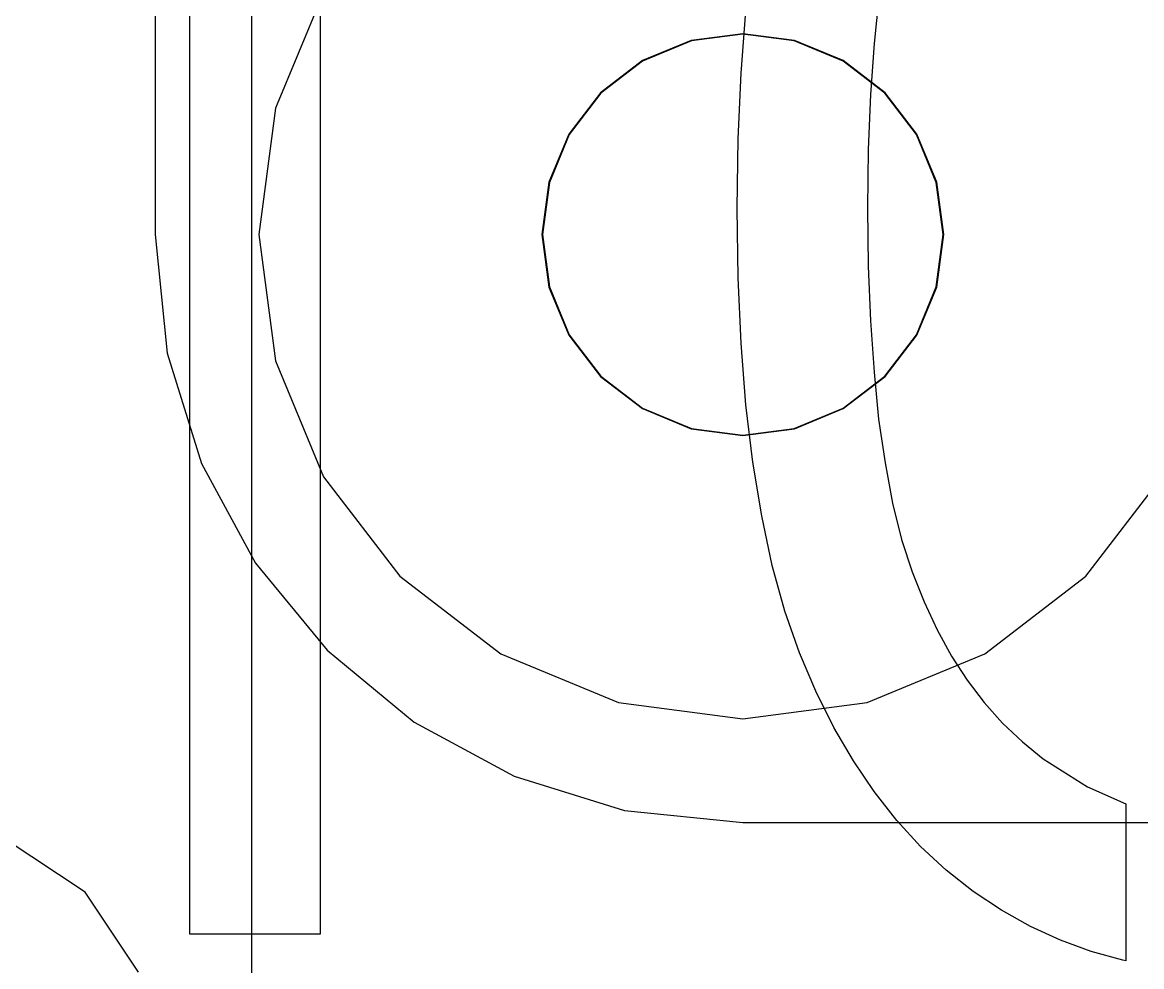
# Model space of a CAD drawing. Extents: x -257 to 298, y -311 to 343.
# Drawn here: x -7.94 to 4.39, y 16.63 to 27.03 of the extents above; entities that cross this region are included whole.
import ezdxf

# ---------------------------------------------------------------- set-up
doc = ezdxf.new("R2010")
doc.units = 0

msp = doc.modelspace()

# ---------------------------------------------------------------- linework, layer by layer
for p, q in [((-4.618819, 27.355865), (-5.148734, 26.08076)), ((-4.618819, 27.355865), (-5.148734, 26.08076)), ((-5.148734, 26.08076), (-5.33335, 24.6892)), ((-5.148734, 26.08076), (-5.33335, 24.6892)), ((-5.33335, 24.6892), (-5.148728, 23.29764)), ((-5.33335, 24.6892), (-5.148728, 23.29764)), ((-5.148728, 23.29764), (-4.618811, 22.022535)), ((-5.148728, 23.29764), (-4.618811, 22.022535)), ((-4.618811, 22.022535), (-3.779494, 20.926063)), ((-4.618811, 22.022535), (-3.779494, 20.926063)), ((3.779473, 20.926063), (4.618789, 22.022535)), ((3.779473, 20.926063), (4.618789, 22.022535)), ((-3.779494, 20.926063), (-2.666675, 20.070401)), ((-3.779494, 20.926063), (-2.666675, 20.070401)), ((2.666655, 20.070401), (3.779473, 20.926063)), ((2.666655, 20.070401), (3.779473, 20.926063)), ((-2.666675, 20.070401), (-1.369241, 19.534503)), ((-2.666675, 20.070401), (-1.369241, 19.534503)), ((1.369221, 19.534503), (2.666655, 20.070401)), ((1.369221, 19.534503), (2.666655, 20.070401)), ((-1.369241, 19.534503), (-0.00001, 19.35587)), ((-1.369241, 19.534503), (-0.00001, 19.35587)), ((-0.00001, 19.35587), (1.369221, 19.534503)), ((-0.00001, 19.35587), (1.369221, 19.534503)), ((-7.244258, 17.444952), (-8.125964, 18.03056)), ((-7.244258, 17.444952), (-8.125964, 18.03056)), ((-6.658655, 16.563243), (-7.244258, 17.444952)), ((-6.658655, 16.563243), (-7.244258, 17.444952))]:
    msp.add_line(p, q)
at = {"layer": 'Layer 1'}
for p, q in [((-5.41333, 65.3291), (-5.41333, -43.0441)), ((-5.41333, 65.3291), (-5.41333, -43.0441)), ((-5.41333, 65.3291), (-5.41333, -43.0441)), ((-5.41333, 65.3291), (-5.41333, -43.0441)), ((-5.41333, 65.3291), (-5.41333, -43.0441)), ((-6.47465, 51.7825), (-6.47465, 24.6892)), ((-6.47465, 51.7825), (-6.47465, 24.6892)), ((-6.47465, 51.7825), (-6.47465, 24.6892)), ((-6.47465, 51.7825), (-6.47465, 24.6892)), ((-4.65641, 32.9837), (-4.65641, 16.9817)), ((-4.65641, 32.9837), (-4.65641, 16.9817)), ((-4.65641, 32.9837), (-4.65641, 16.9817)), ((-4.65641, 32.9837), (-4.65641, 16.9817)), ((-4.65641, 32.9837), (-4.65641, 16.9817)), ((-6.0923, 16.9817), (-6.0923, 31.3411)), ((-6.0923, 16.9817), (-6.0923, 31.3411)), ((-6.0923, 16.9817), (-6.0923, 31.3411)), ((-6.0923, 16.9817), (-6.0923, 31.3411)), ((-6.0923, 16.9817), (-6.0923, 31.3411)), ((1.499357, 27.315921), (1.44487, 26.7935)), ((1.499357, 27.315921), (1.44487, 26.7935)), ((1.499357, 27.315921), (1.44487, 26.7935)), ((1.499357, 27.315921), (1.44487, 26.7935)), ((1.499357, 27.315921), (1.44487, 26.7935)), ((-0.019872, 26.469775), (0.034615, 27.15247)), ((-0.019872, 26.469775), (0.034615, 27.15247)), ((-0.019872, 26.469775), (0.034615, 27.15247)), ((-0.019872, 26.469775), (0.034615, 27.15247)), ((-0.019872, 26.469775), (0.034615, 27.15247)), ((0, 26.90253), (-0.56823, 26.828398)), ((0, 26.90253), (-0.56823, 26.828398)), ((0, 26.90253), (-0.56823, 26.828398)), ((0, 26.90253), (-0.56823, 26.828398)), ((0, 26.90253), (-0.56823, 26.828398)), ((0, 26.90253), (-0.56823, 26.828398)), ((0, 26.90253), (-0.56823, 26.828398)), ((0, 26.90253), (-0.56823, 26.828398)), ((0, 26.8972), (-0.566862, 26.823246)), ((0, 26.8972), (-0.566862, 26.823246)), ((0, 26.8972), (-0.566862, 26.823246)), ((0, 26.8972), (-0.566862, 26.823246)), ((0, 26.8972), (-0.566862, 26.823246)), ((0, 26.8972), (-0.566862, 26.823246)), ((0, 26.8972), (-0.566862, 26.823246)), ((0, 26.8972), (-0.566862, 26.823246)), ((0, 26.8972), (-0.566862, 26.823246)), ((0, 26.8972), (-0.566862, 26.823246)), ((0, 26.8972), (-0.566862, 26.823246)), ((0, 26.8972), (-0.566862, 26.823246)), ((0, 26.8972), (-0.566862, 26.823246)), ((0, 26.8972), (-0.566862, 26.823246)), ((0, 26.8972), (-0.566862, 26.823246)), ((0, 26.8972), (-0.566862, 26.823246)), ((0, 26.8972), (-0.566862, 26.823246)), ((0, 26.8972), (-0.566862, 26.823246)), ((0, 26.8972), (-0.566862, 26.823246)), ((0, 26.8972), (-0.566862, 26.823246)), ((0, 26.8972), (-0.566862, 26.823246)), ((0, 26.8972), (-0.566862, 26.823246)), ((0.56823, 26.828398), (0, 26.90253)), ((0.56823, 26.828398), (0, 26.90253)), ((0.56823, 26.828398), (0, 26.90253)), ((0.56823, 26.828398), (0, 26.90253)), ((0.56823, 26.828398), (0, 26.90253)), ((0.56823, 26.828398), (0, 26.90253)), ((0.56823, 26.828398), (0, 26.90253)), ((0.56823, 26.828398), (0, 26.90253)), ((0.566862, 26.823246), (0, 26.8972)), ((0.566862, 26.823246), (0, 26.8972)), ((0.566862, 26.823246), (0, 26.8972)), ((0.566862, 26.823246), (0, 26.8972)), ((0.566862, 26.823246), (0, 26.8972)), ((0.566862, 26.823246), (0, 26.8972)), ((0.566862, 26.823246), (0, 26.8972)), ((0.566862, 26.823246), (0, 26.8972)), ((0.566862, 26.823246), (0, 26.8972)), ((0.566862, 26.823246), (0, 26.8972)), ((0.566862, 26.823246), (0, 26.8972)), ((0.566862, 26.823246), (0, 26.8972)), ((0.566862, 26.823246), (0, 26.8972)), ((0.566862, 26.823246), (0, 26.8972)), ((0.566862, 26.823246), (0, 26.8972)), ((0.566862, 26.823246), (0, 26.8972)), ((0.566862, 26.823246), (0, 26.8972)), ((0.566862, 26.823246), (0, 26.8972)), ((0.566862, 26.823246), (0, 26.8972)), ((0.566862, 26.823246), (0, 26.8972)), ((0.566862, 26.823246), (0, 26.8972)), ((0.566862, 26.823246), (0, 26.8972)), ((-0.56823, 26.828398), (-1.106665, 26.606)), ((-0.56823, 26.828398), (-1.106665, 26.606)), ((-0.56823, 26.828398), (-1.106665, 26.606)), ((-0.56823, 26.828398), (-1.106665, 26.606)), ((-0.56823, 26.828398), (-1.106665, 26.606)), ((-0.56823, 26.828398), (-1.106665, 26.606)), ((-0.56823, 26.828398), (-1.106665, 26.606)), ((-0.56823, 26.828398), (-1.106665, 26.606)), ((-0.566862, 26.823246), (-1.104, 26.601384)), ((-0.566862, 26.823246), (-1.104, 26.601384)), ((-0.566862, 26.823246), (-1.104, 26.601384)), ((-0.566862, 26.823246), (-1.104, 26.601384)), ((-0.566862, 26.823246), (-1.104, 26.601384)), ((-0.566862, 26.823246), (-1.104, 26.601384)), ((-0.566862, 26.823246), (-1.104, 26.601384)), ((-0.566862, 26.823246), (-1.104, 26.601384)), ((-0.566862, 26.823246), (-1.104, 26.601384)), ((-0.566862, 26.823246), (-1.104, 26.601384)), ((-0.566862, 26.823246), (-1.104, 26.601384)), ((-0.566862, 26.823246), (-1.104, 26.601384)), ((-0.566862, 26.823246), (-1.104, 26.601384)), ((-0.566862, 26.823246), (-1.104, 26.601384)), ((-0.566862, 26.823246), (-1.104, 26.601384)), ((-0.566862, 26.823246), (-1.104, 26.601384)), ((-0.566862, 26.823246), (-1.104, 26.601384)), ((-0.566862, 26.823246), (-1.104, 26.601384)), ((-0.566862, 26.823246), (-1.104, 26.601384)), ((-0.566862, 26.823246), (-1.104, 26.601384)), ((-0.566862, 26.823246), (-1.104, 26.601384)), ((-0.566862, 26.823246), (-1.104, 26.601384)), ((1.104, 26.601384), (0.566862, 26.823246)), ((1.104, 26.601384), (0.566862, 26.823246)), ((1.104, 26.601384), (0.566862, 26.823246)), ((1.104, 26.601384), (0.566862, 26.823246)), ((1.104, 26.601384), (0.566862, 26.823246)), ((1.104, 26.601384), (0.566862, 26.823246)), ((1.104, 26.601384), (0.566862, 26.823246)), ((1.104, 26.601384), (0.566862, 26.823246)), ((1.104, 26.601384), (0.566862, 26.823246)), ((1.104, 26.601384), (0.566862, 26.823246)), ((1.104, 26.601384), (0.566862, 26.823246)), ((1.104, 26.601384), (0.566862, 26.823246)), ((1.104, 26.601384), (0.566862, 26.823246)), ((1.104, 26.601384), (0.566862, 26.823246)), ((1.104, 26.601384), (0.566862, 26.823246)), ((1.104, 26.601384), (0.566862, 26.823246)), ((1.104, 26.601384), (0.566862, 26.823246)), ((1.104, 26.601384), (0.566862, 26.823246)), ((1.104, 26.601384), (0.566862, 26.823246)), ((1.104, 26.601384), (0.566862, 26.823246)), ((1.104, 26.601384), (0.566862, 26.823246)), ((1.104, 26.601384), (0.566862, 26.823246)), ((1.106665, 26.606), (0.56823, 26.828398)), ((1.106665, 26.606), (0.56823, 26.828398)), ((1.106665, 26.606), (0.56823, 26.828398)), ((1.106665, 26.606), (0.56823, 26.828398)), ((1.106665, 26.606), (0.56823, 26.828398)), ((1.106665, 26.606), (0.56823, 26.828398)), ((1.106665, 26.606), (0.56823, 26.828398)), ((1.106665, 26.606), (0.56823, 26.828398)), ((1.44487, 26.7935), (1.406408, 26.232584)), ((1.44487, 26.7935), (1.406408, 26.232584)), ((1.44487, 26.7935), (1.406408, 26.232584)), ((1.44487, 26.7935), (1.406408, 26.232584)), ((1.44487, 26.7935), (1.406408, 26.232584)), ((-1.106665, 26.606), (-1.568484, 26.250901)), ((-1.106665, 26.606), (-1.568484, 26.250901)), ((-1.106665, 26.606), (-1.568484, 26.250901)), ((-1.106665, 26.606), (-1.568484, 26.250901)), ((-1.106665, 26.606), (-1.568484, 26.250901)), ((-1.106665, 26.606), (-1.568484, 26.250901)), ((-1.106665, 26.606), (-1.568484, 26.250901)), ((-1.106665, 26.606), (-1.568484, 26.250901)), ((-1.104, 26.601384), (-1.564707, 26.24714)), ((-1.104, 26.601384), (-1.564707, 26.24714)), ((-1.104, 26.601384), (-1.564707, 26.24714)), ((-1.104, 26.601384), (-1.564707, 26.24714)), ((-1.104, 26.601384), (-1.564707, 26.24714)), ((-1.104, 26.601384), (-1.564707, 26.24714)), ((-1.104, 26.601384), (-1.564707, 26.24714)), ((-1.104, 26.601384), (-1.564707, 26.24714)), ((-1.104, 26.601384), (-1.564707, 26.24714)), ((-1.104, 26.601384), (-1.564707, 26.24714)), ((-1.104, 26.601384), (-1.564707, 26.24714)), ((-1.104, 26.601384), (-1.564707, 26.24714)), ((-1.104, 26.601384), (-1.564707, 26.24714)), ((-1.104, 26.601384), (-1.564707, 26.24714)), ((-1.104, 26.601384), (-1.564707, 26.24714)), ((-1.104, 26.601384), (-1.564707, 26.24714)), ((-1.104, 26.601384), (-1.564707, 26.24714)), ((-1.104, 26.601384), (-1.564707, 26.24714)), ((-1.104, 26.601384), (-1.564707, 26.24714)), ((-1.104, 26.601384), (-1.564707, 26.24714)), ((-1.104, 26.601384), (-1.564707, 26.24714)), ((-1.104, 26.601384), (-1.564707, 26.24714)), ((1.564707, 26.24714), (1.104, 26.601384)), ((1.564707, 26.24714), (1.104, 26.601384)), ((1.564707, 26.24714), (1.104, 26.601384)), ((1.564707, 26.24714), (1.104, 26.601384)), ((1.564707, 26.24714), (1.104, 26.601384)), ((1.564707, 26.24714), (1.104, 26.601384)), ((1.564707, 26.24714), (1.104, 26.601384)), ((1.564707, 26.24714), (1.104, 26.601384)), ((1.564707, 26.24714), (1.104, 26.601384)), ((1.564707, 26.24714), (1.104, 26.601384)), ((1.564707, 26.24714), (1.104, 26.601384)), ((1.564707, 26.24714), (1.104, 26.601384)), ((1.564707, 26.24714), (1.104, 26.601384)), ((1.564707, 26.24714), (1.104, 26.601384)), ((1.564707, 26.24714), (1.104, 26.601384)), ((1.564707, 26.24714), (1.104, 26.601384)), ((1.564707, 26.24714), (1.104, 26.601384)), ((1.564707, 26.24714), (1.104, 26.601384)), ((1.564707, 26.24714), (1.104, 26.601384)), ((1.564707, 26.24714), (1.104, 26.601384)), ((1.564707, 26.24714), (1.104, 26.601384)), ((1.564707, 26.24714), (1.104, 26.601384)), ((1.568484, 26.250901), (1.106665, 26.606)), ((1.568484, 26.250901), (1.106665, 26.606)), ((1.568484, 26.250901), (1.106665, 26.606)), ((1.568484, 26.250901), (1.106665, 26.606)), ((1.568484, 26.250901), (1.106665, 26.606)), ((1.568484, 26.250901), (1.106665, 26.606)), ((1.568484, 26.250901), (1.106665, 26.606)), ((1.568484, 26.250901), (1.106665, 26.606)), ((-0.051923, 25.745424), (-0.019872, 26.469775)), ((-0.051923, 25.745424), (-0.019872, 26.469775)), ((-0.051923, 25.745424), (-0.019872, 26.469775)), ((-0.051923, 25.745424), (-0.019872, 26.469775)), ((-0.051923, 25.745424), (-0.019872, 26.469775)), ((-1.568484, 26.250901), (-1.9168, 25.795865)), ((-1.568484, 26.250901), (-1.9168, 25.795865)), ((-1.568484, 26.250901), (-1.9168, 25.795865)), ((-1.568484, 26.250901), (-1.9168, 25.795865)), ((-1.568484, 26.250901), (-1.9168, 25.795865)), ((-1.568484, 26.250901), (-1.9168, 25.795865)), ((-1.568484, 26.250901), (-1.9168, 25.795865)), ((-1.568484, 26.250901), (-1.9168, 25.795865)), ((-1.564707, 26.24714), (-1.912184, 25.7932)), ((-1.564707, 26.24714), (-1.912184, 25.7932)), ((-1.564707, 26.24714), (-1.912184, 25.7932)), ((-1.564707, 26.24714), (-1.912184, 25.7932)), ((-1.564707, 26.24714), (-1.912184, 25.7932)), ((-1.564707, 26.24714), (-1.912184, 25.7932)), ((-1.564707, 26.24714), (-1.912184, 25.7932)), ((-1.564707, 26.24714), (-1.912184, 25.7932)), ((-1.564707, 26.24714), (-1.912184, 25.7932)), ((-1.564707, 26.24714), (-1.912184, 25.7932)), ((-1.564707, 26.24714), (-1.912184, 25.7932)), ((-1.564707, 26.24714), (-1.912184, 25.7932)), ((-1.564707, 26.24714), (-1.912184, 25.7932)), ((-1.564707, 26.24714), (-1.912184, 25.7932)), ((-1.564707, 26.24714), (-1.912184, 25.7932)), ((-1.564707, 26.24714), (-1.912184, 25.7932)), ((-1.564707, 26.24714), (-1.912184, 25.7932)), ((-1.564707, 26.24714), (-1.912184, 25.7932)), ((-1.564707, 26.24714), (-1.912184, 25.7932)), ((-1.564707, 26.24714), (-1.912184, 25.7932)), ((-1.564707, 26.24714), (-1.912184, 25.7932)), ((-1.564707, 26.24714), (-1.912184, 25.7932)), ((1.406408, 26.232584), (1.380767, 25.626823)), ((1.406408, 26.232584), (1.380767, 25.626823)), ((1.406408, 26.232584), (1.380767, 25.626823)), ((1.406408, 26.232584), (1.380767, 25.626823)), ((1.406408, 26.232584), (1.380767, 25.626823)), ((1.912184, 25.7932), (1.564707, 26.24714)), ((1.912184, 25.7932), (1.564707, 26.24714)), ((1.912184, 25.7932), (1.564707, 26.24714)), ((1.912184, 25.7932), (1.564707, 26.24714)), ((1.912184, 25.7932), (1.564707, 26.24714)), ((1.912184, 25.7932), (1.564707, 26.24714)), ((1.912184, 25.7932), (1.564707, 26.24714)), ((1.912184, 25.7932), (1.564707, 26.24714)), ((1.912184, 25.7932), (1.564707, 26.24714)), ((1.912184, 25.7932), (1.564707, 26.24714)), ((1.912184, 25.7932), (1.564707, 26.24714)), ((1.912184, 25.7932), (1.564707, 26.24714)), ((1.912184, 25.7932), (1.564707, 26.24714)), ((1.912184, 25.7932), (1.564707, 26.24714)), ((1.912184, 25.7932), (1.564707, 26.24714)), ((1.912184, 25.7932), (1.564707, 26.24714)), ((1.912184, 25.7932), (1.564707, 26.24714)), ((1.912184, 25.7932), (1.564707, 26.24714)), ((1.912184, 25.7932), (1.564707, 26.24714)), ((1.912184, 25.7932), (1.564707, 26.24714)), ((1.912184, 25.7932), (1.564707, 26.24714)), ((1.912184, 25.7932), (1.564707, 26.24714)), ((1.9168, 25.795865), (1.568484, 26.250901)), ((1.9168, 25.795865), (1.568484, 26.250901)), ((1.9168, 25.795865), (1.568484, 26.250901)), ((1.9168, 25.795865), (1.568484, 26.250901)), ((1.9168, 25.795865), (1.568484, 26.250901)), ((1.9168, 25.795865), (1.568484, 26.250901)), ((1.9168, 25.795865), (1.568484, 26.250901)), ((1.9168, 25.795865), (1.568484, 26.250901)), ((-1.9168, 25.795865), (-2.136715, 25.266697)), ((-1.9168, 25.795865), (-2.136715, 25.266697)), ((-1.9168, 25.795865), (-2.136715, 25.266697)), ((-1.9168, 25.795865), (-2.136715, 25.266697)), ((-1.9168, 25.795865), (-2.136715, 25.266697)), ((-1.9168, 25.795865), (-2.136715, 25.266697)), ((-1.9168, 25.795865), (-2.136715, 25.266697)), ((-1.9168, 25.795865), (-2.136715, 25.266697)), ((-1.912184, 25.7932), (-2.131569, 25.265306)), ((-1.912184, 25.7932), (-2.131569, 25.265306)), ((-1.912184, 25.7932), (-2.131569, 25.265306)), ((-1.912184, 25.7932), (-2.131569, 25.265306)), ((-1.912184, 25.7932), (-2.131569, 25.265306)), ((-1.912184, 25.7932), (-2.131569, 25.265306)), ((-1.912184, 25.7932), (-2.131569, 25.265306)), ((-1.912184, 25.7932), (-2.131569, 25.265306)), ((-1.912184, 25.7932), (-2.131569, 25.265306)), ((-1.912184, 25.7932), (-2.131569, 25.265306)), ((-1.912184, 25.7932), (-2.131569, 25.265306)), ((-1.912184, 25.7932), (-2.131569, 25.265306)), ((-1.912184, 25.7932), (-2.131569, 25.265306)), ((-1.912184, 25.7932), (-2.131569, 25.265306)), ((-1.912184, 25.7932), (-2.131569, 25.265306)), ((-1.912184, 25.7932), (-2.131569, 25.265306)), ((-1.912184, 25.7932), (-2.131569, 25.265306)), ((-1.912184, 25.7932), (-2.131569, 25.265306)), ((-1.912184, 25.7932), (-2.131569, 25.265306)), ((-1.912184, 25.7932), (-2.131569, 25.265306)), ((-1.912184, 25.7932), (-2.131569, 25.265306)), ((-1.912184, 25.7932), (-2.131569, 25.265306)), ((2.131569, 25.265306), (1.912184, 25.7932)), ((2.131569, 25.265306), (1.912184, 25.7932)), ((2.131569, 25.265306), (1.912184, 25.7932)), ((2.131569, 25.265306), (1.912184, 25.7932)), ((2.131569, 25.265306), (1.912184, 25.7932)), ((2.131569, 25.265306), (1.912184, 25.7932)), ((2.131569, 25.265306), (1.912184, 25.7932)), ((2.131569, 25.265306), (1.912184, 25.7932)), ((2.131569, 25.265306), (1.912184, 25.7932)), ((2.131569, 25.265306), (1.912184, 25.7932)), ((2.131569, 25.265306), (1.912184, 25.7932)), ((2.131569, 25.265306), (1.912184, 25.7932)), ((2.131569, 25.265306), (1.912184, 25.7932)), ((2.131569, 25.265306), (1.912184, 25.7932)), ((2.131569, 25.265306), (1.912184, 25.7932)), ((2.131569, 25.265306), (1.912184, 25.7932)), ((2.131569, 25.265306), (1.912184, 25.7932)), ((2.131569, 25.265306), (1.912184, 25.7932)), ((2.131569, 25.265306), (1.912184, 25.7932)), ((2.131569, 25.265306), (1.912184, 25.7932)), ((2.131569, 25.265306), (1.912184, 25.7932)), ((2.131569, 25.265306), (1.912184, 25.7932)), ((2.136715, 25.266697), (1.9168, 25.795865)), ((2.136715, 25.266697), (1.9168, 25.795865)), ((2.136715, 25.266697), (1.9168, 25.795865)), ((2.136715, 25.266697), (1.9168, 25.795865)), ((2.136715, 25.266697), (1.9168, 25.795865)), ((2.136715, 25.266697), (1.9168, 25.795865)), ((2.136715, 25.266697), (1.9168, 25.795865)), ((2.136715, 25.266697), (1.9168, 25.795865)), ((-0.061539, 24.9762), (-0.051923, 25.745424)), ((-0.061539, 24.9762), (-0.051923, 25.745424)), ((-0.061539, 24.9762), (-0.051923, 25.745424)), ((-0.061539, 24.9762), (-0.051923, 25.745424)), ((-0.061539, 24.9762), (-0.051923, 25.745424)), ((1.380767, 25.626823), (1.374357, 24.982595)), ((1.380767, 25.626823), (1.374357, 24.982595)), ((1.380767, 25.626823), (1.374357, 24.982595)), ((1.380767, 25.626823), (1.374357, 24.982595)), ((1.380767, 25.626823), (1.374357, 24.982595)), ((-2.136715, 25.266697), (-2.21333, 24.6892)), ((-2.136715, 25.266697), (-2.21333, 24.6892)), ((-2.136715, 25.266697), (-2.21333, 24.6892)), ((-2.136715, 25.266697), (-2.21333, 24.6892)), ((-2.136715, 25.266697), (-2.21333, 24.6892)), ((-2.136715, 25.266697), (-2.21333, 24.6892)), ((-2.136715, 25.266697), (-2.21333, 24.6892)), ((-2.136715, 25.266697), (-2.21333, 24.6892)), ((-2.131569, 25.265306), (-2.208, 24.6892)), ((-2.131569, 25.265306), (-2.208, 24.6892)), ((-2.131569, 25.265306), (-2.208, 24.6892)), ((-2.131569, 25.265306), (-2.208, 24.6892)), ((-2.131569, 25.265306), (-2.208, 24.6892)), ((-2.131569, 25.265306), (-2.208, 24.6892)), ((-2.131569, 25.265306), (-2.208, 24.6892)), ((-2.131569, 25.265306), (-2.208, 24.6892)), ((-2.131569, 25.265306), (-2.208, 24.6892)), ((-2.131569, 25.265306), (-2.208, 24.6892)), ((-2.131569, 25.265306), (-2.208, 24.6892)), ((-2.131569, 25.265306), (-2.208, 24.6892)), ((-2.131569, 25.265306), (-2.208, 24.6892)), ((-2.131569, 25.265306), (-2.208, 24.6892)), ((-2.131569, 25.265306), (-2.208, 24.6892)), ((-2.131569, 25.265306), (-2.208, 24.6892)), ((-2.131569, 25.265306), (-2.208, 24.6892)), ((-2.131569, 25.265306), (-2.208, 24.6892)), ((-2.131569, 25.265306), (-2.208, 24.6892)), ((-2.131569, 25.265306), (-2.208, 24.6892)), ((-2.131569, 25.265306), (-2.208, 24.6892)), ((-2.131569, 25.265306), (-2.208, 24.6892)), ((2.208, 24.6892), (2.131569, 25.265306)), ((2.208, 24.6892), (2.131569, 25.265306)), ((2.208, 24.6892), (2.131569, 25.265306)), ((2.208, 24.6892), (2.131569, 25.265306)), ((2.208, 24.6892), (2.131569, 25.265306)), ((2.208, 24.6892), (2.131569, 25.265306)), ((2.208, 24.6892), (2.131569, 25.265306)), ((2.208, 24.6892), (2.131569, 25.265306)), ((2.208, 24.6892), (2.131569, 25.265306)), ((2.208, 24.6892), (2.131569, 25.265306)), ((2.208, 24.6892), (2.131569, 25.265306)), ((2.208, 24.6892), (2.131569, 25.265306)), ((2.208, 24.6892), (2.131569, 25.265306)), ((2.208, 24.6892), (2.131569, 25.265306)), ((2.208, 24.6892), (2.131569, 25.265306)), ((2.208, 24.6892), (2.131569, 25.265306)), ((2.208, 24.6892), (2.131569, 25.265306)), ((2.208, 24.6892), (2.131569, 25.265306)), ((2.208, 24.6892), (2.131569, 25.265306)), ((2.208, 24.6892), (2.131569, 25.265306)), ((2.208, 24.6892), (2.131569, 25.265306)), ((2.208, 24.6892), (2.131569, 25.265306)), ((2.21333, 24.6892), (2.136715, 25.266697)), ((2.21333, 24.6892), (2.136715, 25.266697)), ((2.21333, 24.6892), (2.136715, 25.266697)), ((2.21333, 24.6892), (2.136715, 25.266697)), ((2.21333, 24.6892), (2.136715, 25.266697)), ((2.21333, 24.6892), (2.136715, 25.266697)), ((2.21333, 24.6892), (2.136715, 25.266697)), ((2.21333, 24.6892), (2.136715, 25.266697)), ((-0.051923, 24.21349), (-0.061539, 24.976308)), ((-0.051923, 24.21349), (-0.061539, 24.976308)), ((-0.051923, 24.21349), (-0.061539, 24.976308)), ((-0.051923, 24.21349), (-0.061539, 24.976308)), ((-0.051923, 24.21349), (-0.061539, 24.976308)), ((1.37436, 24.9826), (1.38077, 24.341561)), ((1.37436, 24.9826), (1.38077, 24.341561)), ((1.37436, 24.9826), (1.38077, 24.341561)), ((1.37436, 24.9826), (1.38077, 24.341561)), ((1.37436, 24.9826), (1.38077, 24.341561)), ((-6.47466, 24.6892), (-6.343107, 23.384339)), ((-6.47466, 24.6892), (-6.343107, 23.384339)), ((-6.47466, 24.6892), (-6.343107, 23.384339)), ((-6.47466, 24.6892), (-6.343107, 23.384339)), ((-2.21333, 24.6892), (-2.136715, 24.111703)), ((-2.21333, 24.6892), (-2.136715, 24.111703)), ((-2.21333, 24.6892), (-2.136715, 24.111703)), ((-2.21333, 24.6892), (-2.136715, 24.111703)), ((-2.21333, 24.6892), (-2.136715, 24.111703)), ((-2.21333, 24.6892), (-2.136715, 24.111703)), ((-2.21333, 24.6892), (-2.136715, 24.111703)), ((-2.21333, 24.6892), (-2.136715, 24.111703)), ((-2.208, 24.6892), (-2.131569, 24.113094)), ((-2.208, 24.6892), (-2.131569, 24.113094)), ((-2.208, 24.6892), (-2.131569, 24.113094)), ((-2.208, 24.6892), (-2.131569, 24.113094)), ((-2.208, 24.6892), (-2.131569, 24.113094)), ((-2.208, 24.6892), (-2.131569, 24.113094)), ((-2.208, 24.6892), (-2.131569, 24.113094)), ((-2.208, 24.6892), (-2.131569, 24.113094)), ((-2.208, 24.6892), (-2.131569, 24.113094)), ((-2.208, 24.6892), (-2.131569, 24.113094)), ((-2.208, 24.6892), (-2.131569, 24.113094)), ((-2.208, 24.6892), (-2.131569, 24.113094)), ((-2.208, 24.6892), (-2.131569, 24.113094)), ((-2.208, 24.6892), (-2.131569, 24.113094)), ((-2.208, 24.6892), (-2.131569, 24.113094)), ((-2.208, 24.6892), (-2.131569, 24.113094)), ((-2.208, 24.6892), (-2.131569, 24.113094)), ((-2.208, 24.6892), (-2.131569, 24.113094)), ((-2.208, 24.6892), (-2.131569, 24.113094)), ((-2.208, 24.6892), (-2.131569, 24.113094)), ((-2.208, 24.6892), (-2.131569, 24.113094)), ((-2.208, 24.6892), (-2.131569, 24.113094)), ((2.131569, 24.113094), (2.208, 24.6892)), ((2.131569, 24.113094), (2.208, 24.6892)), ((2.131569, 24.113094), (2.208, 24.6892)), ((2.131569, 24.113094), (2.208, 24.6892)), ((2.131569, 24.113094), (2.208, 24.6892)), ((2.131569, 24.113094), (2.208, 24.6892)), ((2.131569, 24.113094), (2.208, 24.6892)), ((2.131569, 24.113094), (2.208, 24.6892)), ((2.131569, 24.113094), (2.208, 24.6892)), ((2.131569, 24.113094), (2.208, 24.6892)), ((2.131569, 24.113094), (2.208, 24.6892)), ((2.131569, 24.113094), (2.208, 24.6892)), ((2.131569, 24.113094), (2.208, 24.6892)), ((2.131569, 24.113094), (2.208, 24.6892)), ((2.131569, 24.113094), (2.208, 24.6892)), ((2.131569, 24.113094), (2.208, 24.6892)), ((2.131569, 24.113094), (2.208, 24.6892)), ((2.131569, 24.113094), (2.208, 24.6892)), ((2.131569, 24.113094), (2.208, 24.6892)), ((2.131569, 24.113094), (2.208, 24.6892)), ((2.131569, 24.113094), (2.208, 24.6892)), ((2.131569, 24.113094), (2.208, 24.6892)), ((2.136715, 24.111703), (2.21333, 24.6892)), ((2.136715, 24.111703), (2.21333, 24.6892)), ((2.136715, 24.111703), (2.21333, 24.6892)), ((2.136715, 24.111703), (2.21333, 24.6892)), ((2.136715, 24.111703), (2.21333, 24.6892)), ((2.136715, 24.111703), (2.21333, 24.6892)), ((2.136715, 24.111703), (2.21333, 24.6892)), ((2.136715, 24.111703), (2.21333, 24.6892)), ((2.208, 24.6892), (2.208, 24.6892)), ((2.208, 24.6892), (2.208, 24.6892)), ((2.208, 24.6892), (2.208, 24.6892)), ((2.208, 24.6892), (2.208, 24.6892)), ((2.208, 24.6892), (2.208, 24.6892)), ((2.208, 24.6892), (2.208, 24.6892)), ((2.208, 24.6892), (2.208, 24.6892)), ((2.208, 24.6892), (2.208, 24.6892)), ((2.208, 24.6892), (2.208, 24.6892)), ((2.208, 24.6892), (2.208, 24.6892)), ((2.208, 24.6892), (2.208, 24.6892)), ((2.208, 24.6892), (2.208, 24.6892)), ((2.208, 24.6892), (2.208, 24.6892)), ((2.208, 24.6892), (2.208, 24.6892)), ((2.208, 24.6892), (2.208, 24.6892)), ((2.208, 24.6892), (2.208, 24.6892)), ((2.208, 24.6892), (2.208, 24.6892)), ((2.208, 24.6892), (2.208, 24.6892)), ((2.208, 24.6892), (2.208, 24.6892)), ((2.208, 24.6892), (2.208, 24.6892)), ((2.208, 24.6892), (2.208, 24.6892)), ((2.208, 24.6892), (2.208, 24.6892)), ((2.21333, 24.6892), (2.21333, 24.6892)), ((2.21333, 24.6892), (2.21333, 24.6892)), ((2.21333, 24.6892), (2.21333, 24.6892)), ((2.21333, 24.6892), (2.21333, 24.6892)), ((2.21333, 24.6892), (2.21333, 24.6892)), ((2.21333, 24.6892), (2.21333, 24.6892)), ((2.21333, 24.6892), (2.21333, 24.6892)), ((2.21333, 24.6892), (2.21333, 24.6892)), ((1.38077, 24.341561), (1.406411, 23.739017)), ((1.38077, 24.341561), (1.406411, 23.739017)), ((1.38077, 24.341561), (1.406411, 23.739017)), ((1.38077, 24.341561), (1.406411, 23.739017)), ((1.38077, 24.341561), (1.406411, 23.739017)), ((-0.019872, 23.492328), (-0.051923, 24.21349)), ((-0.019872, 23.492328), (-0.051923, 24.21349)), ((-0.019872, 23.492328), (-0.051923, 24.21349)), ((-0.019872, 23.492328), (-0.051923, 24.21349)), ((-0.019872, 23.492328), (-0.051923, 24.21349)), ((-2.136715, 24.111703), (-1.9168, 23.582535)), ((-2.136715, 24.111703), (-1.9168, 23.582535)), ((-2.136715, 24.111703), (-1.9168, 23.582535)), ((-2.136715, 24.111703), (-1.9168, 23.582535)), ((-2.136715, 24.111703), (-1.9168, 23.582535)), ((-2.136715, 24.111703), (-1.9168, 23.582535)), ((-2.136715, 24.111703), (-1.9168, 23.582535)), ((-2.136715, 24.111703), (-1.9168, 23.582535)), ((-2.131569, 24.113094), (-1.912184, 23.5852)), ((-2.131569, 24.113094), (-1.912184, 23.5852)), ((-2.131569, 24.113094), (-1.912184, 23.5852)), ((-2.131569, 24.113094), (-1.912184, 23.5852)), ((-2.131569, 24.113094), (-1.912184, 23.5852)), ((-2.131569, 24.113094), (-1.912184, 23.5852)), ((-2.131569, 24.113094), (-1.912184, 23.5852)), ((-2.131569, 24.113094), (-1.912184, 23.5852)), ((-2.131569, 24.113094), (-1.912184, 23.5852)), ((-2.131569, 24.113094), (-1.912184, 23.5852)), ((-2.131569, 24.113094), (-1.912184, 23.5852)), ((-2.131569, 24.113094), (-1.912184, 23.5852)), ((-2.131569, 24.113094), (-1.912184, 23.5852)), ((-2.131569, 24.113094), (-1.912184, 23.5852)), ((-2.131569, 24.113094), (-1.912184, 23.5852)), ((-2.131569, 24.113094), (-1.912184, 23.5852)), ((-2.131569, 24.113094), (-1.912184, 23.5852)), ((-2.131569, 24.113094), (-1.912184, 23.5852)), ((-2.131569, 24.113094), (-1.912184, 23.5852)), ((-2.131569, 24.113094), (-1.912184, 23.5852)), ((-2.131569, 24.113094), (-1.912184, 23.5852)), ((-2.131569, 24.113094), (-1.912184, 23.5852)), ((1.912184, 23.5852), (2.131569, 24.113094)), ((1.912184, 23.5852), (2.131569, 24.113094)), ((1.912184, 23.5852), (2.131569, 24.113094)), ((1.912184, 23.5852), (2.131569, 24.113094)), ((1.912184, 23.5852), (2.131569, 24.113094)), ((1.912184, 23.5852), (2.131569, 24.113094)), ((1.912184, 23.5852), (2.131569, 24.113094)), ((1.912184, 23.5852), (2.131569, 24.113094)), ((1.912184, 23.5852), (2.131569, 24.113094)), ((1.912184, 23.5852), (2.131569, 24.113094)), ((1.912184, 23.5852), (2.131569, 24.113094)), ((1.912184, 23.5852), (2.131569, 24.113094)), ((1.912184, 23.5852), (2.131569, 24.113094)), ((1.912184, 23.5852), (2.131569, 24.113094)), ((1.912184, 23.5852), (2.131569, 24.113094)), ((1.912184, 23.5852), (2.131569, 24.113094)), ((1.912184, 23.5852), (2.131569, 24.113094)), ((1.912184, 23.5852), (2.131569, 24.113094)), ((1.912184, 23.5852), (2.131569, 24.113094)), ((1.912184, 23.5852), (2.131569, 24.113094)), ((1.912184, 23.5852), (2.131569, 24.113094)), ((1.912184, 23.5852), (2.131569, 24.113094)), ((1.9168, 23.582535), (2.136715, 24.111703)), ((1.9168, 23.582535), (2.136715, 24.111703)), ((1.9168, 23.582535), (2.136715, 24.111703)), ((1.9168, 23.582535), (2.136715, 24.111703)), ((1.9168, 23.582535), (2.136715, 24.111703)), ((1.9168, 23.582535), (2.136715, 24.111703)), ((1.9168, 23.582535), (2.136715, 24.111703)), ((1.9168, 23.582535), (2.136715, 24.111703)), ((1.406411, 23.739017), (1.444873, 23.174912)), ((1.406411, 23.739017), (1.444873, 23.174912)), ((1.406411, 23.739017), (1.444873, 23.174912)), ((1.406411, 23.739017), (1.444873, 23.174912)), ((1.406411, 23.739017), (1.444873, 23.174912)), ((-1.9168, 23.582535), (-1.568484, 23.127499)), ((-1.9168, 23.582535), (-1.568484, 23.127499)), ((-1.9168, 23.582535), (-1.568484, 23.127499)), ((-1.9168, 23.582535), (-1.568484, 23.127499)), ((-1.9168, 23.582535), (-1.568484, 23.127499)), ((-1.9168, 23.582535), (-1.568484, 23.127499)), ((-1.9168, 23.582535), (-1.568484, 23.127499)), ((-1.9168, 23.582535), (-1.568484, 23.127499)), ((-1.912184, 23.5852), (-1.564707, 23.13126)), ((-1.912184, 23.5852), (-1.564707, 23.13126)), ((-1.912184, 23.5852), (-1.564707, 23.13126)), ((-1.912184, 23.5852), (-1.564707, 23.13126)), ((-1.912184, 23.5852), (-1.564707, 23.13126)), ((-1.912184, 23.5852), (-1.564707, 23.13126)), ((-1.912184, 23.5852), (-1.564707, 23.13126)), ((-1.912184, 23.5852), (-1.564707, 23.13126)), ((-1.912184, 23.5852), (-1.564707, 23.13126)), ((-1.912184, 23.5852), (-1.564707, 23.13126)), ((-1.912184, 23.5852), (-1.564707, 23.13126)), ((-1.912184, 23.5852), (-1.564707, 23.13126)), ((-1.912184, 23.5852), (-1.564707, 23.13126)), ((-1.912184, 23.5852), (-1.564707, 23.13126)), ((-1.912184, 23.5852), (-1.564707, 23.13126)), ((-1.912184, 23.5852), (-1.564707, 23.13126)), ((-1.912184, 23.5852), (-1.564707, 23.13126)), ((-1.912184, 23.5852), (-1.564707, 23.13126)), ((-1.912184, 23.5852), (-1.564707, 23.13126)), ((-1.912184, 23.5852), (-1.564707, 23.13126)), ((-1.912184, 23.5852), (-1.564707, 23.13126)), ((-1.912184, 23.5852), (-1.564707, 23.13126)), ((1.564707, 23.13126), (1.912184, 23.5852)), ((1.564707, 23.13126), (1.912184, 23.5852)), ((1.564707, 23.13126), (1.912184, 23.5852)), ((1.564707, 23.13126), (1.912184, 23.5852)), ((1.564707, 23.13126), (1.912184, 23.5852)), ((1.564707, 23.13126), (1.912184, 23.5852)), ((1.564707, 23.13126), (1.912184, 23.5852)), ((1.564707, 23.13126), (1.912184, 23.5852)), ((1.564707, 23.13126), (1.912184, 23.5852)), ((1.564707, 23.13126), (1.912184, 23.5852)), ((1.564707, 23.13126), (1.912184, 23.5852)), ((1.564707, 23.13126), (1.912184, 23.5852)), ((1.564707, 23.13126), (1.912184, 23.5852)), ((1.564707, 23.13126), (1.912184, 23.5852)), ((1.564707, 23.13126), (1.912184, 23.5852)), ((1.564707, 23.13126), (1.912184, 23.5852)), ((1.564707, 23.13126), (1.912184, 23.5852)), ((1.564707, 23.13126), (1.912184, 23.5852)), ((1.564707, 23.13126), (1.912184, 23.5852)), ((1.564707, 23.13126), (1.912184, 23.5852)), ((1.564707, 23.13126), (1.912184, 23.5852)), ((1.564707, 23.13126), (1.912184, 23.5852)), ((1.568484, 23.127499), (1.9168, 23.582535)), ((1.568484, 23.127499), (1.9168, 23.582535)), ((1.568484, 23.127499), (1.9168, 23.582535)), ((1.568484, 23.127499), (1.9168, 23.582535)), ((1.568484, 23.127499), (1.9168, 23.582535)), ((1.568484, 23.127499), (1.9168, 23.582535)), ((1.568484, 23.127499), (1.9168, 23.582535)), ((1.568484, 23.127499), (1.9168, 23.582535)), ((0.034615, 22.81285), (-0.019872, 23.492328)), ((0.034615, 22.81285), (-0.019872, 23.492328)), ((0.034615, 22.81285), (-0.019872, 23.492328)), ((0.034615, 22.81285), (-0.019872, 23.492328)), ((0.034615, 22.81285), (-0.019872, 23.492328)), ((-6.343107, 23.384339), (-5.965832, 22.168989)), ((-6.343107, 23.384339), (-5.965832, 22.168989)), ((-6.343107, 23.384339), (-5.965832, 22.168989)), ((-6.343107, 23.384339), (-5.965832, 22.168989)), ((-1.568484, 23.127499), (-1.106665, 22.7724)), ((-1.568484, 23.127499), (-1.106665, 22.7724)), ((-1.568484, 23.127499), (-1.106665, 22.7724)), ((-1.568484, 23.127499), (-1.106665, 22.7724)), ((-1.568484, 23.127499), (-1.106665, 22.7724)), ((-1.568484, 23.127499), (-1.106665, 22.7724)), ((-1.568484, 23.127499), (-1.106665, 22.7724)), ((-1.568484, 23.127499), (-1.106665, 22.7724)), ((-1.564707, 23.13126), (-1.104, 22.777016)), ((-1.564707, 23.13126), (-1.104, 22.777016)), ((-1.564707, 23.13126), (-1.104, 22.777016)), ((-1.564707, 23.13126), (-1.104, 22.777016)), ((-1.564707, 23.13126), (-1.104, 22.777016)), ((-1.564707, 23.13126), (-1.104, 22.777016)), ((-1.564707, 23.13126), (-1.104, 22.777016)), ((-1.564707, 23.13126), (-1.104, 22.777016)), ((-1.564707, 23.13126), (-1.104, 22.777016)), ((-1.564707, 23.13126), (-1.104, 22.777016)), ((-1.564707, 23.13126), (-1.104, 22.777016)), ((-1.564707, 23.13126), (-1.104, 22.777016)), ((-1.564707, 23.13126), (-1.104, 22.777016)), ((-1.564707, 23.13126), (-1.104, 22.777016)), ((-1.564707, 23.13126), (-1.104, 22.777016)), ((-1.564707, 23.13126), (-1.104, 22.777016)), ((-1.564707, 23.13126), (-1.104, 22.777016)), ((-1.564707, 23.13126), (-1.104, 22.777016)), ((-1.564707, 23.13126), (-1.104, 22.777016)), ((-1.564707, 23.13126), (-1.104, 22.777016)), ((-1.564707, 23.13126), (-1.104, 22.777016)), ((-1.564707, 23.13126), (-1.104, 22.777016)), ((1.104, 22.777016), (1.564707, 23.13126)), ((1.104, 22.777016), (1.564707, 23.13126)), ((1.104, 22.777016), (1.564707, 23.13126)), ((1.104, 22.777016), (1.564707, 23.13126)), ((1.104, 22.777016), (1.564707, 23.13126)), ((1.104, 22.777016), (1.564707, 23.13126)), ((1.104, 22.777016), (1.564707, 23.13126)), ((1.104, 22.777016), (1.564707, 23.13126)), ((1.104, 22.777016), (1.564707, 23.13126)), ((1.104, 22.777016), (1.564707, 23.13126)), ((1.104, 22.777016), (1.564707, 23.13126)), ((1.104, 22.777016), (1.564707, 23.13126)), ((1.104, 22.777016), (1.564707, 23.13126)), ((1.104, 22.777016), (1.564707, 23.13126)), ((1.104, 22.777016), (1.564707, 23.13126)), ((1.104, 22.777016), (1.564707, 23.13126)), ((1.104, 22.777016), (1.564707, 23.13126)), ((1.104, 22.777016), (1.564707, 23.13126)), ((1.104, 22.777016), (1.564707, 23.13126)), ((1.104, 22.777016), (1.564707, 23.13126)), ((1.104, 22.777016), (1.564707, 23.13126)), ((1.104, 22.777016), (1.564707, 23.13126)), ((1.106665, 22.7724), (1.568484, 23.127499)), ((1.106665, 22.7724), (1.568484, 23.127499)), ((1.106665, 22.7724), (1.568484, 23.127499)), ((1.106665, 22.7724), (1.568484, 23.127499)), ((1.106665, 22.7724), (1.568484, 23.127499)), ((1.106665, 22.7724), (1.568484, 23.127499)), ((1.106665, 22.7724), (1.568484, 23.127499)), ((1.106665, 22.7724), (1.568484, 23.127499)), ((1.444873, 23.174912), (1.496155, 22.65568)), ((1.444873, 23.174912), (1.496155, 22.65568)), ((1.444873, 23.174912), (1.496155, 22.65568)), ((1.444873, 23.174912), (1.496155, 22.65568)), ((1.444873, 23.174912), (1.496155, 22.65568)), ((0.111538, 22.181435), (0.034615, 22.81285)), ((0.111538, 22.181435), (0.034615, 22.81285)), ((0.111538, 22.181435), (0.034615, 22.81285)), ((0.111538, 22.181435), (0.034615, 22.81285)), ((0.111538, 22.181435), (0.034615, 22.81285)), ((-1.106665, 22.7724), (-0.56823, 22.550002)), ((-1.106665, 22.7724), (-0.56823, 22.550002)), ((-1.106665, 22.7724), (-0.56823, 22.550002)), ((-1.106665, 22.7724), (-0.56823, 22.550002)), ((-1.106665, 22.7724), (-0.56823, 22.550002)), ((-1.106665, 22.7724), (-0.56823, 22.550002)), ((-1.106665, 22.7724), (-0.56823, 22.550002)), ((-1.106665, 22.7724), (-0.56823, 22.550002)), ((-1.104, 22.777016), (-0.566862, 22.555154)), ((-1.104, 22.777016), (-0.566862, 22.555154)), ((-1.104, 22.777016), (-0.566862, 22.555154)), ((-1.104, 22.777016), (-0.566862, 22.555154)), ((-1.104, 22.777016), (-0.566862, 22.555154)), ((-1.104, 22.777016), (-0.566862, 22.555154)), ((-1.104, 22.777016), (-0.566862, 22.555154)), ((-1.104, 22.777016), (-0.566862, 22.555154)), ((-1.104, 22.777016), (-0.566862, 22.555154)), ((-1.104, 22.777016), (-0.566862, 22.555154)), ((-1.104, 22.777016), (-0.566862, 22.555154)), ((-1.104, 22.777016), (-0.566862, 22.555154)), ((-1.104, 22.777016), (-0.566862, 22.555154)), ((-1.104, 22.777016), (-0.566862, 22.555154)), ((-1.104, 22.777016), (-0.566862, 22.555154)), ((-1.104, 22.777016), (-0.566862, 22.555154)), ((-1.104, 22.777016), (-0.566862, 22.555154)), ((-1.104, 22.777016), (-0.566862, 22.555154)), ((-1.104, 22.777016), (-0.566862, 22.555154)), ((-1.104, 22.777016), (-0.566862, 22.555154)), ((-1.104, 22.777016), (-0.566862, 22.555154)), ((-1.104, 22.777016), (-0.566862, 22.555154)), ((0.566862, 22.555154), (1.104, 22.777016)), ((0.566862, 22.555154), (1.104, 22.777016)), ((0.566862, 22.555154), (1.104, 22.777016)), ((0.566862, 22.555154), (1.104, 22.777016)), ((0.566862, 22.555154), (1.104, 22.777016)), ((0.566862, 22.555154), (1.104, 22.777016)), ((0.566862, 22.555154), (1.104, 22.777016)), ((0.566862, 22.555154), (1.104, 22.777016)), ((0.566862, 22.555154), (1.104, 22.777016)), ((0.566862, 22.555154), (1.104, 22.777016)), ((0.566862, 22.555154), (1.104, 22.777016)), ((0.566862, 22.555154), (1.104, 22.777016)), ((0.566862, 22.555154), (1.104, 22.777016)), ((0.566862, 22.555154), (1.104, 22.777016)), ((0.566862, 22.555154), (1.104, 22.777016)), ((0.566862, 22.555154), (1.104, 22.777016)), ((0.566862, 22.555154), (1.104, 22.777016)), ((0.566862, 22.555154), (1.104, 22.777016)), ((0.566862, 22.555154), (1.104, 22.777016)), ((0.566862, 22.555154), (1.104, 22.777016)), ((0.566862, 22.555154), (1.104, 22.777016)), ((0.566862, 22.555154), (1.104, 22.777016)), ((0.56823, 22.550002), (1.106665, 22.7724)), ((0.56823, 22.550002), (1.106665, 22.7724)), ((0.56823, 22.550002), (1.106665, 22.7724)), ((0.56823, 22.550002), (1.106665, 22.7724)), ((0.56823, 22.550002), (1.106665, 22.7724)), ((0.56823, 22.550002), (1.106665, 22.7724)), ((0.56823, 22.550002), (1.106665, 22.7724)), ((0.56823, 22.550002), (1.106665, 22.7724)), ((1.496155, 22.65568), (1.566668, 22.174915)), ((1.496155, 22.65568), (1.566668, 22.174915)), ((1.496155, 22.65568), (1.566668, 22.174915)), ((1.496155, 22.65568), (1.566668, 22.174915)), ((1.496155, 22.65568), (1.566668, 22.174915)), ((-0.56823, 22.550002), (0, 22.47587)), ((-0.56823, 22.550002), (0, 22.47587)), ((-0.56823, 22.550002), (0, 22.47587)), ((-0.56823, 22.550002), (0, 22.47587)), ((-0.56823, 22.550002), (0, 22.47587)), ((-0.56823, 22.550002), (0, 22.47587)), ((-0.56823, 22.550002), (0, 22.47587)), ((-0.56823, 22.550002), (0, 22.47587)), ((-0.566862, 22.555154), (0, 22.4812)), ((-0.566862, 22.555154), (0, 22.4812)), ((-0.566862, 22.555154), (0, 22.4812)), ((-0.566862, 22.555154), (0, 22.4812)), ((-0.566862, 22.555154), (0, 22.4812)), ((-0.566862, 22.555154), (0, 22.4812)), ((-0.566862, 22.555154), (0, 22.4812)), ((-0.566862, 22.555154), (0, 22.4812)), ((-0.566862, 22.555154), (0, 22.4812)), ((-0.566862, 22.555154), (0, 22.4812)), ((-0.566862, 22.555154), (0, 22.4812)), ((-0.566862, 22.555154), (0, 22.4812)), ((-0.566862, 22.555154), (0, 22.4812)), ((-0.566862, 22.555154), (0, 22.4812)), ((-0.566862, 22.555154), (0, 22.4812)), ((-0.566862, 22.555154), (0, 22.4812)), ((-0.566862, 22.555154), (0, 22.4812)), ((-0.566862, 22.555154), (0, 22.4812)), ((-0.566862, 22.555154), (0, 22.4812)), ((-0.566862, 22.555154), (0, 22.4812)), ((-0.566862, 22.555154), (0, 22.4812)), ((-0.566862, 22.555154), (0, 22.4812)), ((0, 22.4812), (0.566862, 22.555154)), ((0, 22.4812), (0.566862, 22.555154)), ((0, 22.4812), (0.566862, 22.555154)), ((0, 22.4812), (0.566862, 22.555154)), ((0, 22.4812), (0.566862, 22.555154)), ((0, 22.4812), (0.566862, 22.555154)), ((0, 22.4812), (0.566862, 22.555154)), ((0, 22.4812), (0.566862, 22.555154)), ((0, 22.4812), (0.566862, 22.555154)), ((0, 22.4812), (0.566862, 22.555154)), ((0, 22.4812), (0.566862, 22.555154)), ((0, 22.4812), (0.566862, 22.555154)), ((0, 22.4812), (0.566862, 22.555154)), ((0, 22.4812), (0.566862, 22.555154)), ((0, 22.4812), (0.566862, 22.555154)), ((0, 22.4812), (0.566862, 22.555154)), ((0, 22.4812), (0.566862, 22.555154)), ((0, 22.4812), (0.566862, 22.555154)), ((0, 22.4812), (0.566862, 22.555154)), ((0, 22.4812), (0.566862, 22.555154)), ((0, 22.4812), (0.566862, 22.555154)), ((0, 22.4812), (0.566862, 22.555154)), ((0, 22.47587), (0.56823, 22.550002)), ((0, 22.47587), (0.56823, 22.550002)), ((0, 22.47587), (0.56823, 22.550002)), ((0, 22.47587), (0.56823, 22.550002)), ((0, 22.47587), (0.56823, 22.550002)), ((0, 22.47587), (0.56823, 22.550002)), ((0, 22.47587), (0.56823, 22.550002)), ((0, 22.47587), (0.56823, 22.550002)), ((-5.965832, 22.168989), (-5.368869, 21.069185)), ((-5.965832, 22.168989), (-5.368869, 21.069185)), ((-5.965832, 22.168989), (-5.368869, 21.069185)), ((-5.965832, 22.168989), (-5.368869, 21.069185)), ((0.207692, 21.591676), (0.111538, 22.181435)), ((0.207692, 21.591676), (0.111538, 22.181435)), ((0.207692, 21.591676), (0.111538, 22.181435)), ((0.207692, 21.591676), (0.111538, 22.181435)), ((0.207692, 21.591676), (0.111538, 22.181435)), ((1.566668, 22.174915), (1.650001, 21.732588)), ((1.566668, 22.174915), (1.650001, 21.732588)), ((1.566668, 22.174915), (1.650001, 21.732588)), ((1.566668, 22.174915), (1.650001, 21.732588)), ((1.566668, 22.174915), (1.650001, 21.732588)), ((1.650001, 21.732588), (1.74936, 21.331946)), ((1.650001, 21.732588), (1.74936, 21.331946)), ((1.650001, 21.732588), (1.74936, 21.331946)), ((1.650001, 21.732588), (1.74936, 21.331946)), ((1.650001, 21.732588), (1.74936, 21.331946)), ((0.323076, 21.043601), (0.207692, 21.591676)), ((0.323076, 21.043601), (0.207692, 21.591676)), ((0.323076, 21.043601), (0.207692, 21.591676)), ((0.323076, 21.043601), (0.207692, 21.591676)), ((0.323076, 21.043601), (0.207692, 21.591676)), ((1.74936, 21.331946), (1.864744, 20.972988)), ((1.74936, 21.331946), (1.864744, 20.972988)), ((1.74936, 21.331946), (1.864744, 20.972988)), ((1.74936, 21.331946), (1.864744, 20.972988)), ((1.74936, 21.331946), (1.864744, 20.972988)), ((-5.368869, 21.069185), (-4.578255, 20.110963)), ((-5.368869, 21.069185), (-4.578255, 20.110963)), ((-5.368869, 21.069185), (-4.578255, 20.110963)), ((-5.368869, 21.069185), (-4.578255, 20.110963)), ((0.464101, 20.540399), (0.323076, 21.043601)), ((0.464101, 20.540399), (0.323076, 21.043601)), ((0.464101, 20.540399), (0.323076, 21.043601)), ((0.464101, 20.540399), (0.323076, 21.043601)), ((0.464101, 20.540399), (0.323076, 21.043601)), ((1.864744, 20.972988), (1.996154, 20.642845)), ((1.864744, 20.972988), (1.996154, 20.642845)), ((1.864744, 20.972988), (1.996154, 20.642845)), ((1.864744, 20.972988), (1.996154, 20.642845)), ((1.864744, 20.972988), (1.996154, 20.642845)), ((1.996154, 20.642845), (2.140385, 20.335167)), ((1.996154, 20.642845), (2.140385, 20.335167)), ((1.996154, 20.642845), (2.140385, 20.335167)), ((1.996154, 20.642845), (2.140385, 20.335167)), ((1.996154, 20.642845), (2.140385, 20.335167)), ((0.624357, 20.08207), (0.464101, 20.540399)), ((0.624357, 20.08207), (0.464101, 20.540399)), ((0.624357, 20.08207), (0.464101, 20.540399)), ((0.624357, 20.08207), (0.464101, 20.540399)), ((0.624357, 20.08207), (0.464101, 20.540399)), ((2.140385, 20.335167), (2.297436, 20.046708)), ((2.140385, 20.335167), (2.297436, 20.046708)), ((2.140385, 20.335167), (2.297436, 20.046708)), ((2.140385, 20.335167), (2.297436, 20.046708)), ((2.140385, 20.335167), (2.297436, 20.046708)), ((-4.578255, 20.110963), (-3.620025, 19.320357)), ((-4.578255, 20.110963), (-3.620025, 19.320357)), ((-4.578255, 20.110963), (-3.620025, 19.320357)), ((-4.578255, 20.110963), (-3.620025, 19.320357)), ((0.803844, 19.658991), (0.624357, 20.08207)), ((0.803844, 19.658991), (0.624357, 20.08207)), ((0.803844, 19.658991), (0.624357, 20.08207)), ((0.803844, 19.658991), (0.624357, 20.08207)), ((0.803844, 19.658991), (0.624357, 20.08207)), ((2.297436, 20.046708), (2.470513, 19.780686)), ((2.297436, 20.046708), (2.470513, 19.780686)), ((2.297436, 20.046708), (2.470513, 19.780686)), ((2.297436, 20.046708), (2.470513, 19.780686)), ((2.297436, 20.046708), (2.470513, 19.780686)), ((2.470513, 19.780686), (2.659615, 19.533883)), ((2.470513, 19.780686), (2.659615, 19.533883)), ((2.470513, 19.780686), (2.659615, 19.533883)), ((2.470513, 19.780686), (2.659615, 19.533883)), ((2.470513, 19.780686), (2.659615, 19.533883)), ((1.002562, 19.261566), (0.803844, 19.658991)), ((1.002562, 19.261566), (0.803844, 19.658991)), ((1.002562, 19.261566), (0.803844, 19.658991)), ((1.002562, 19.261566), (0.803844, 19.658991)), ((1.002562, 19.261566), (0.803844, 19.658991)), ((2.659615, 19.533883), (2.861538, 19.306327)), ((2.659615, 19.533883), (2.861538, 19.306327)), ((2.659615, 19.533883), (2.861538, 19.306327)), ((2.659615, 19.533883), (2.861538, 19.306327)), ((2.659615, 19.533883), (2.861538, 19.306327)), ((-3.620025, 19.320357), (-2.520215, 18.723405)), ((-3.620025, 19.320357), (-2.520215, 18.723405)), ((-3.620025, 19.320357), (-2.520215, 18.723405)), ((-3.620025, 19.320357), (-2.520215, 18.723405)), ((1.217306, 18.892984), (1.002562, 19.261566)), ((1.217306, 18.892984), (1.002562, 19.261566)), ((1.217306, 18.892984), (1.002562, 19.261566)), ((1.217306, 18.892984), (1.002562, 19.261566)), ((1.217306, 18.892984), (1.002562, 19.261566)), ((2.861538, 19.306327), (3.079486, 19.10118)), ((2.861538, 19.306327), (3.079486, 19.10118)), ((2.861538, 19.306327), (3.079486, 19.10118)), ((2.861538, 19.306327), (3.079486, 19.10118)), ((2.861538, 19.306327), (3.079486, 19.10118)), ((3.079486, 19.10118), (3.310255, 18.915309)), ((3.079486, 19.10118), (3.310255, 18.915309)), ((3.079486, 19.10118), (3.310255, 18.915309)), ((3.079486, 19.10118), (3.310255, 18.915309)), ((3.079486, 19.10118), (3.310255, 18.915309)), ((1.448075, 18.553217), (1.217306, 18.892984)), ((1.448075, 18.553217), (1.217306, 18.892984)), ((1.448075, 18.553217), (1.217306, 18.892984)), ((1.448075, 18.553217), (1.217306, 18.892984)), ((1.448075, 18.553217), (1.217306, 18.892984)), ((3.310255, 18.915309), (3.797434, 18.607602)), ((3.310255, 18.915309), (3.797434, 18.607602)), ((3.310255, 18.915309), (3.797434, 18.607602)), ((3.310255, 18.915309), (3.797434, 18.607602)), ((3.310255, 18.915309), (3.797434, 18.607602)), ((-2.520215, 18.723405), (-1.304862, 18.34614)), ((-2.520215, 18.723405), (-1.304862, 18.34614)), ((-2.520215, 18.723405), (-1.304862, 18.34614)), ((-2.520215, 18.723405), (-1.304862, 18.34614)), ((1.69487, 18.235915), (1.448075, 18.553217)), ((1.69487, 18.235915), (1.448075, 18.553217)), ((1.69487, 18.235915), (1.448075, 18.553217)), ((1.69487, 18.235915), (1.448075, 18.553217)), ((1.69487, 18.235915), (1.448075, 18.553217)), ((3.797434, 18.607602), (4.221151, 18.417215)), ((3.797434, 18.607602), (4.221151, 18.417215)), ((3.797434, 18.607602), (4.221151, 18.417215)), ((3.797434, 18.607602), (4.221151, 18.417215)), ((3.797434, 18.607602), (4.221151, 18.417215)), ((4.22114, 18.4182), (4.22114, 16.6882)), ((4.22114, 18.4182), (4.22114, 16.6882)), ((4.22114, 18.4182), (4.22114, 16.6882)), ((4.22114, 18.4182), (4.22114, 16.6882)), ((4.22114, 18.4182), (4.22114, 16.6882)), ((-1.304862, 18.34614), (0, 18.2146)), ((-1.304862, 18.34614), (0, 18.2146)), ((-1.304862, 18.34614), (0, 18.2146)), ((-1.304862, 18.34614), (0, 18.2146)), ((0, 18.215), (27.0933, 18.215)), ((0, 18.215), (27.0933, 18.215)), ((0, 18.215), (27.0933, 18.215)), ((0, 18.215), (27.0933, 18.215)), ((1.95769, 17.947456), (1.69487, 18.235915)), ((1.95769, 17.947456), (1.69487, 18.235915)), ((1.95769, 17.947456), (1.69487, 18.235915)), ((1.95769, 17.947456), (1.69487, 18.235915)), ((1.95769, 17.947456), (1.69487, 18.235915)), ((2.239741, 17.68784), (1.95769, 17.947456)), ((2.239741, 17.68784), (1.95769, 17.947456)), ((2.239741, 17.68784), (1.95769, 17.947456)), ((2.239741, 17.68784), (1.95769, 17.947456)), ((2.239741, 17.68784), (1.95769, 17.947456)), ((2.537818, 17.453878), (2.239741, 17.68784)), ((2.537818, 17.453878), (2.239741, 17.68784)), ((2.537818, 17.453878), (2.239741, 17.68784)), ((2.537818, 17.453878), (2.239741, 17.68784)), ((2.537818, 17.453878), (2.239741, 17.68784)), ((2.848715, 17.248731), (2.537818, 17.453878)), ((2.848715, 17.248731), (2.537818, 17.453878)), ((2.848715, 17.248731), (2.537818, 17.453878)), ((2.848715, 17.248731), (2.537818, 17.453878)), ((2.848715, 17.248731), (2.537818, 17.453878)), ((3.169228, 17.069266), (2.848715, 17.248731)), ((3.169228, 17.069266), (2.848715, 17.248731)), ((3.169228, 17.069266), (2.848715, 17.248731)), ((3.169228, 17.069266), (2.848715, 17.248731)), ((3.169228, 17.069266), (2.848715, 17.248731)), ((3.499356, 16.915399), (3.169228, 17.069266)), ((3.499356, 16.915399), (3.169228, 17.069266)), ((3.499356, 16.915399), (3.169228, 17.069266)), ((3.499356, 16.915399), (3.169228, 17.069266)), ((3.499356, 16.915399), (3.169228, 17.069266)), ((-4.65641, 16.9817), (-6.0923, 16.9817)), ((-4.65641, 16.9817), (-6.0923, 16.9817)), ((-4.65641, 16.9817), (-6.0923, 16.9817)), ((-4.65641, 16.9817), (-6.0923, 16.9817)), ((-4.65641, 16.9817), (-6.0923, 16.9817)), ((3.839099, 16.79362), (3.499356, 16.915399)), ((3.839099, 16.79362), (3.499356, 16.915399)), ((3.839099, 16.79362), (3.499356, 16.915399)), ((3.839099, 16.79362), (3.499356, 16.915399)), ((3.839099, 16.79362), (3.499356, 16.915399)), ((4.185253, 16.697467), (3.839099, 16.79362)), ((4.185253, 16.697467), (3.839099, 16.79362)), ((4.185253, 16.697467), (3.839099, 16.79362)), ((4.185253, 16.697467), (3.839099, 16.79362)), ((4.185253, 16.697467), (3.839099, 16.79362)), ((4.22115, 16.689), (4.185253, 16.697467)), ((4.22115, 16.689), (4.185253, 16.697467)), ((4.22115, 16.689), (4.185253, 16.697467)), ((4.22115, 16.689), (4.185253, 16.697467)), ((4.22115, 16.689), (4.185253, 16.697467))]:
    msp.add_line(p, q, dxfattribs=at)

doc.saveas('drawing.dxf')
